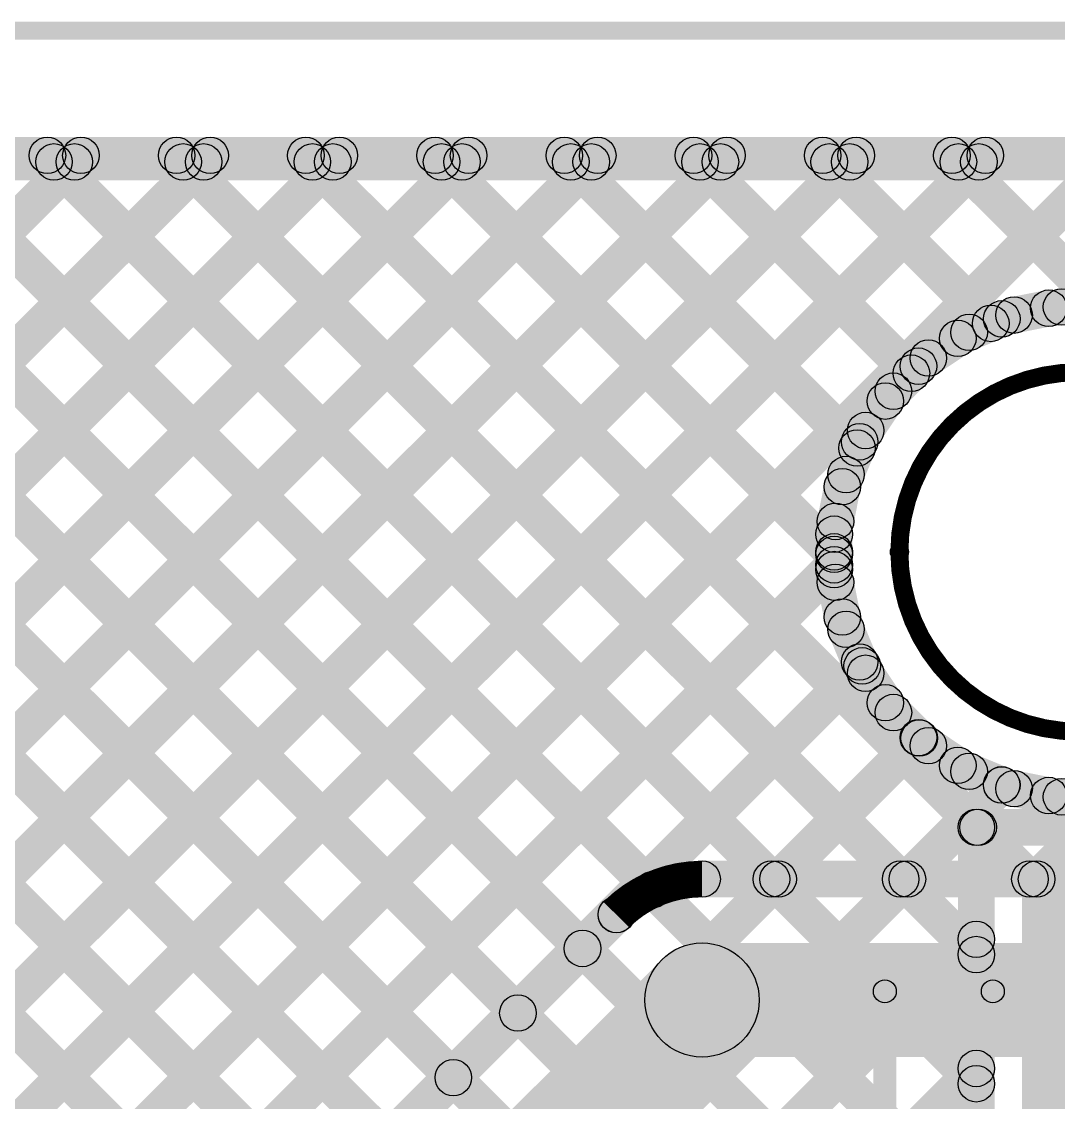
# Model space of a CAD drawing. Header units: millimetres. Extents: x 0 to 5.55, y 0 to 1.02.
# Drawn here: x 0.241 to 0.468, y 0.7876 to 1.0243 of the extents above; entities that cross this region are included whole.
import ezdxf

# ---------------------------------------------------------------- set-up
doc = ezdxf.new("R2010")
doc.units = ezdxf.units.MM
doc.header["$MEASUREMENT"] = 0
for name, color, linetype in [('BottomLayer', 5, 'Continuous'), ('BottomOverlay', 54, 'Continuous'), ('BottomPaste', 16, 'Continuous'), ('BottomSolder', 6, 'Continuous'), ('Mechanical2', 216, 'Continuous'), ('MultiLayer', 9, 'Continuous'), ('TopLayer', 1, 'Continuous')]:
    doc.layers.add(name, color=color, linetype=linetype)

# ---------------------------------------------------------------- blocks, each defined once
blk = doc.blocks.new('B8B_ZR_SM4_TF_LF__SN__B_43')
at = {"layer": 'BottomLayer'}
blk.add_hatch(color=5, dxfattribs=at).paths.add_polyline_path([(0.25787, 0.00098), (0.31693, 0.00098), (0.31693, -0.08957), (0.25787, -0.08957)])
at = {"layer": 'BottomOverlay'}
for points in [[(0.23, 0.0325), (0.23, 0.0375), (0.295, 0.0375), (0.295, 0.0325)], [(0.2925, 0.035), (0.2975, 0.035), (0.2975, 0.01136), (0.2925, 0.01136)]]:
    blk.add_hatch(color=54, dxfattribs=at).paths.add_polyline_path(points)
h = blk.add_hatch(color=54, dxfattribs=at)
edge = h.paths.add_edge_path()
edge.add_arc((0.295, 0.035), 0.0025, 0, 360)
h = blk.add_hatch(color=54, dxfattribs=at)
edge = h.paths.add_edge_path()
edge.add_arc((0.295, 0.035), 0.0025, 0, 360)
h = blk.add_hatch(color=54, dxfattribs=at)
edge = h.paths.add_edge_path()
edge.add_arc((0.295, 0.01136), 0.0025, 0, 360)
at = {"layer": 'BottomPaste'}
blk.add_hatch(color=16, dxfattribs=at).paths.add_polyline_path([(0.25787, 0.00098), (0.31693, 0.00098), (0.31693, -0.08957), (0.25787, -0.08957)])
at = {"layer": 'BottomSolder'}
blk.add_hatch(color=6, dxfattribs=at).paths.add_polyline_path([(0.25387, 0.00498), (0.32093, 0.00498), (0.32093, -0.09357), (0.25387, -0.09357)])
at = {"layer": 'BottomOverlay'}
for centre in [(0.295, 0.035), (0.295, 0.035), (0.295, 0.01136)]:
    blk.add_circle(centre, 0.0025, dxfattribs=at)

msp = doc.modelspace()

# ---------------------------------------------------------------- hatches: boundary and pattern name
at = {"layer": 'BottomLayer'}
for points in [[(0.054, 0.991), (0.054, 0.999), (5.502, 0.999), (5.502, 0.991)], [(0.05683, 0.79215), (0.05117, 0.7978), (0.2512, 0.99783), (0.25685, 0.99217)], [(0.05683, 0.76386), (0.05117, 0.76952), (0.27948, 0.99783), (0.28514, 0.99217)], [(0.05683, 0.65073), (0.05117, 0.65638), (0.39262, 0.99783), (0.39827, 0.99217)], [(0.05683, 0.67901), (0.05117, 0.68467), (0.36433, 0.99783), (0.36999, 0.99217)], [(0.05683, 0.59416), (0.05117, 0.59981), (0.44919, 0.99783), (0.45484, 0.99217)], [(0.05683, 0.62244), (0.05117, 0.6281), (0.4209, 0.99783), (0.42656, 0.99217)], [(0.05683, 0.73558), (0.05117, 0.74124), (0.30776, 0.99783), (0.31342, 0.99217)], [(0.05683, 0.70729), (0.05117, 0.71295), (0.33605, 0.99783), (0.34171, 0.99217)], [(0.07415, 0.99217), (0.07981, 0.99783), (0.3308, 0.74684), (0.32514, 0.74119)], [(0.10244, 0.99217), (0.1081, 0.99783), (0.35172, 0.7542), (0.34607, 0.74854)], [(0.13072, 0.99217), (0.13638, 0.99783), (0.38001, 0.7542), (0.37435, 0.74854)], [(0.15857, 0.66761), (0.15291, 0.67327), (0.47747, 0.99783), (0.48313, 0.99217)], [(0.15901, 0.99217), (0.16466, 0.99783), (0.40829, 0.7542), (0.40264, 0.74854)], [(0.18729, 0.99217), (0.19295, 0.99783), (0.43658, 0.7542), (0.43092, 0.74854)], [(0.21558, 0.99217), (0.22123, 0.99783), (0.45284, 0.76622), (0.44719, 0.76056)], [(0.24386, 0.99217), (0.24952, 0.99783), (0.45284, 0.7945), (0.44719, 0.78884)], [(0.27214, 0.99217), (0.2778, 0.99783), (0.45284, 0.82279), (0.44719, 0.81713)], [(0.30043, 0.99217), (0.30609, 0.99783), (0.45326, 0.85066), (0.4476, 0.845)], [(0.32871, 0.99217), (0.33437, 0.99783), (0.42174, 0.91046), (0.41608, 0.9048)], [(0.357, 0.99217), (0.36265, 0.99783), (0.42674, 0.93374), (0.42109, 0.92808)], [(0.38528, 0.99217), (0.39094, 0.99783), (0.43865, 0.95012), (0.43299, 0.94446)], [(0.41357, 0.99217), (0.41922, 0.99783), (0.45602, 0.96103), (0.45036, 0.95537)], [(0.44185, 0.99217), (0.44751, 0.99783), (0.48098, 0.96436), (0.47532, 0.9587)], [(0.05117, 0.98687), (0.05683, 0.99253), (0.3308, 0.71856), (0.32514, 0.7129)], [(0.45907, 0.95609), (0.45751, 0.96394), (0.46511, 0.96545), (0.46667, 0.95761)], [(0.44998, 0.95254), (0.44691, 0.95993), (0.45408, 0.9629), (0.45714, 0.95551)], [(0.44175, 0.94728), (0.43731, 0.95393), (0.44376, 0.95824), (0.4482, 0.95159)], [(0.43471, 0.94052), (0.42905, 0.94618), (0.43454, 0.95166), (0.44019, 0.946)], [(0.42912, 0.93252), (0.42247, 0.93696), (0.42678, 0.94341), (0.43343, 0.93896)], [(0.42521, 0.92357), (0.41782, 0.92664), (0.42078, 0.9338), (0.42818, 0.93074)], [(0.42311, 0.91404), (0.41526, 0.9156), (0.41678, 0.92321), (0.42462, 0.92165)], [(0.42291, 0.90816), (0.41491, 0.90816), (0.41491, 0.91204), (0.42291, 0.91204)], [(0.18098, 0.66174), (0.17532, 0.6674), (0.41608, 0.90816), (0.42174, 0.9025)], [(0.42291, 0.90428), (0.41491, 0.90428), (0.41491, 0.90816), (0.42291, 0.90816)], [(0.41526, 0.90072), (0.42311, 0.90228), (0.42462, 0.89467), (0.41678, 0.89311)], [(0.41782, 0.88968), (0.42521, 0.89274), (0.42818, 0.88558), (0.42078, 0.88252)], [(0.19192, 0.64439), (0.18626, 0.65005), (0.42223, 0.88602), (0.42788, 0.88036)], [(0.42247, 0.87936), (0.42912, 0.8838), (0.43343, 0.87735), (0.42678, 0.87291)], [(0.42905, 0.87014), (0.43471, 0.8758), (0.44019, 0.87031), (0.43454, 0.86466)], [(0.18683, 0.61102), (0.18117, 0.61668), (0.4347, 0.87021), (0.44036, 0.86455)], [(0.43731, 0.86238), (0.44175, 0.86904), (0.4482, 0.86473), (0.44376, 0.85807)], [(0.44691, 0.85639), (0.44998, 0.86378), (0.45714, 0.86081), (0.45408, 0.85342)], [(0.35263, 0.74854), (0.34698, 0.7542), (0.45274, 0.85996), (0.4584, 0.8543)], [(0.45751, 0.85238), (0.45907, 0.86022), (0.46667, 0.85871), (0.46511, 0.85087)], [(0.45002, 0.84383), (0.45002, 0.85183), (0.56857, 0.85183), (0.56857, 0.84383)], [(0.45402, 0.76077), (0.44602, 0.76077), (0.44602, 0.84783), (0.45402, 0.84783)], [(0.38092, 0.74854), (0.37526, 0.7542), (0.44719, 0.82612), (0.45284, 0.82047)], [(0.4092, 0.74854), (0.40355, 0.7542), (0.44719, 0.79784), (0.45284, 0.79218)]]:
    msp.add_hatch(color=5, dxfattribs=at).paths.add_polyline_path(points)
h = msp.add_hatch(color=5, dxfattribs=at)
edge = h.paths.add_edge_path()
edge.add_arc((0.24669, 0.995), 0.004, 0, 360)
h = msp.add_hatch(color=5, dxfattribs=at)
edge = h.paths.add_edge_path()
edge.add_arc((0.25402, 0.995), 0.004, 0, 360)
h = msp.add_hatch(color=5, dxfattribs=at)
edge = h.paths.add_edge_path()
edge.add_arc((0.27497, 0.995), 0.004, 0, 360)
h = msp.add_hatch(color=5, dxfattribs=at)
edge = h.paths.add_edge_path()
edge.add_arc((0.28231, 0.995), 0.004, 0, 360)
h = msp.add_hatch(color=5, dxfattribs=at)
edge = h.paths.add_edge_path()
edge.add_arc((0.30326, 0.995), 0.004, 0, 360)
h = msp.add_hatch(color=5, dxfattribs=at)
edge = h.paths.add_edge_path()
edge.add_arc((0.31059, 0.995), 0.004, 0, 360)
h = msp.add_hatch(color=5, dxfattribs=at)
edge = h.paths.add_edge_path()
edge.add_arc((0.33154, 0.995), 0.004, 0, 360)
h = msp.add_hatch(color=5, dxfattribs=at)
edge = h.paths.add_edge_path()
edge.add_arc((0.33888, 0.995), 0.004, 0, 360)
h = msp.add_hatch(color=5, dxfattribs=at)
edge = h.paths.add_edge_path()
edge.add_arc((0.35983, 0.995), 0.004, 0, 360)
h = msp.add_hatch(color=5, dxfattribs=at)
edge = h.paths.add_edge_path()
edge.add_arc((0.36716, 0.995), 0.004, 0, 360)
h = msp.add_hatch(color=5, dxfattribs=at)
edge = h.paths.add_edge_path()
edge.add_arc((0.38811, 0.995), 0.004, 0, 360)
h = msp.add_hatch(color=5, dxfattribs=at)
edge = h.paths.add_edge_path()
edge.add_arc((0.39545, 0.995), 0.004, 0, 360)
h = msp.add_hatch(color=5, dxfattribs=at)
edge = h.paths.add_edge_path()
edge.add_arc((0.41639, 0.995), 0.004, 0, 360)
h = msp.add_hatch(color=5, dxfattribs=at)
edge = h.paths.add_edge_path()
edge.add_arc((0.42373, 0.995), 0.004, 0, 360)
h = msp.add_hatch(color=5, dxfattribs=at)
edge = h.paths.add_edge_path()
edge.add_arc((0.44468, 0.995), 0.004, 0, 360)
h = msp.add_hatch(color=5, dxfattribs=at)
edge = h.paths.add_edge_path()
edge.add_arc((0.45201, 0.995), 0.004, 0, 360)
h = msp.add_hatch(color=5, dxfattribs=at)
edge = h.paths.add_edge_path()
edge.add_arc((0.46868, 0.9618), 0.004, 0, 360)
h = msp.add_hatch(color=5, dxfattribs=at)
edge = h.paths.add_edge_path()
edge.add_arc((0.45829, 0.96002), 0.004, 0, 360)
h = msp.add_hatch(color=5, dxfattribs=at)
edge = h.paths.add_edge_path()
edge.add_arc((0.46589, 0.96153), 0.004, 0, 360)
h = msp.add_hatch(color=5, dxfattribs=at)
edge = h.paths.add_edge_path()
edge.add_arc((0.45319, 0.9582), 0.004, 0, 360)
h = msp.add_hatch(color=5, dxfattribs=at)
edge = h.paths.add_edge_path()
edge.add_arc((0.45561, 0.9592), 0.004, 0, 360)
h = msp.add_hatch(color=5, dxfattribs=at)
edge = h.paths.add_edge_path()
edge.add_arc((0.44598, 0.95492), 0.004, 0, 360)
h = msp.add_hatch(color=5, dxfattribs=at)
edge = h.paths.add_edge_path()
edge.add_arc((0.44845, 0.95624), 0.004, 0, 360)
h = msp.add_hatch(color=5, dxfattribs=at)
edge = h.paths.add_edge_path()
edge.add_arc((0.43953, 0.95061), 0.004, 0, 360)
h = msp.add_hatch(color=5, dxfattribs=at)
edge = h.paths.add_edge_path()
edge.add_arc((0.43737, 0.94883), 0.004, 0, 360)
h = msp.add_hatch(color=5, dxfattribs=at)
edge = h.paths.add_edge_path()
edge.add_arc((0.43582, 0.94729), 0.004, 0, 360)
h = msp.add_hatch(color=5, dxfattribs=at)
edge = h.paths.add_edge_path()
edge.add_arc((0.43188, 0.94335), 0.004, 0, 360)
h = msp.add_hatch(color=5, dxfattribs=at)
edge = h.paths.add_edge_path()
edge.add_arc((0.43011, 0.94119), 0.004, 0, 360)
h = msp.add_hatch(color=5, dxfattribs=at)
edge = h.paths.add_edge_path()
edge.add_arc((0.4258, 0.93474), 0.004, 0, 360)
h = msp.add_hatch(color=5, dxfattribs=at)
edge = h.paths.add_edge_path()
edge.add_arc((0.42448, 0.93227), 0.004, 0, 360)
h = msp.add_hatch(color=5, dxfattribs=at)
edge = h.paths.add_edge_path()
edge.add_arc((0.42392, 0.93091), 0.004, 0, 360)
h = msp.add_hatch(color=5, dxfattribs=at)
edge = h.paths.add_edge_path()
edge.add_arc((0.42151, 0.9251), 0.004, 0, 360)
h = msp.add_hatch(color=5, dxfattribs=at)
edge = h.paths.add_edge_path()
edge.add_arc((0.4207, 0.92243), 0.004, 0, 360)
h = msp.add_hatch(color=5, dxfattribs=at)
edge = h.paths.add_edge_path()
edge.add_arc((0.41919, 0.91482), 0.004, 0, 360)
h = msp.add_hatch(color=5, dxfattribs=at)
edge = h.paths.add_edge_path()
edge.add_arc((0.41891, 0.91204), 0.004, 0, 360)
h = msp.add_hatch(color=5, dxfattribs=at)
edge = h.paths.add_edge_path()
edge.add_arc((0.41891, 0.90816), 0.004, 0, 360)
h = msp.add_hatch(color=5, dxfattribs=at)
edge = h.paths.add_edge_path()
edge.add_arc((0.41891, 0.90816), 0.004, 0, 360)
h = msp.add_hatch(color=5, dxfattribs=at)
edge = h.paths.add_edge_path()
edge.add_arc((0.41891, 0.90763), 0.004, 0, 360)
h = msp.add_hatch(color=5, dxfattribs=at)
edge = h.paths.add_edge_path()
edge.add_arc((0.41891, 0.90533), 0.004, 0, 360)
h = msp.add_hatch(color=5, dxfattribs=at)
edge = h.paths.add_edge_path()
edge.add_arc((0.41891, 0.90428), 0.004, 0, 360)
h = msp.add_hatch(color=5, dxfattribs=at)
edge = h.paths.add_edge_path()
edge.add_arc((0.41919, 0.9015), 0.004, 0, 360)
h = msp.add_hatch(color=5, dxfattribs=at)
edge = h.paths.add_edge_path()
edge.add_arc((0.4207, 0.89389), 0.004, 0, 360)
h = msp.add_hatch(color=5, dxfattribs=at)
edge = h.paths.add_edge_path()
edge.add_arc((0.42151, 0.89121), 0.004, 0, 360)
h = msp.add_hatch(color=5, dxfattribs=at)
edge = h.paths.add_edge_path()
edge.add_arc((0.42448, 0.88405), 0.004, 0, 360)
h = msp.add_hatch(color=5, dxfattribs=at)
edge = h.paths.add_edge_path()
edge.add_arc((0.42505, 0.88319), 0.004, 0, 360)
h = msp.add_hatch(color=5, dxfattribs=at)
edge = h.paths.add_edge_path()
edge.add_arc((0.4258, 0.88158), 0.004, 0, 360)
h = msp.add_hatch(color=5, dxfattribs=at)
edge = h.paths.add_edge_path()
edge.add_arc((0.43011, 0.87513), 0.004, 0, 360)
h = msp.add_hatch(color=5, dxfattribs=at)
edge = h.paths.add_edge_path()
edge.add_arc((0.43188, 0.87297), 0.004, 0, 360)
h = msp.add_hatch(color=5, dxfattribs=at)
edge = h.paths.add_edge_path()
edge.add_arc((0.43737, 0.86748), 0.004, 0, 360)
h = msp.add_hatch(color=5, dxfattribs=at)
edge = h.paths.add_edge_path()
edge.add_arc((0.43753, 0.86738), 0.004, 0, 360)
h = msp.add_hatch(color=5, dxfattribs=at)
edge = h.paths.add_edge_path()
edge.add_arc((0.43953, 0.86571), 0.004, 0, 360)
h = msp.add_hatch(color=5, dxfattribs=at)
edge = h.paths.add_edge_path()
edge.add_arc((0.44598, 0.8614), 0.004, 0, 360)
h = msp.add_hatch(color=5, dxfattribs=at)
edge = h.paths.add_edge_path()
edge.add_arc((0.44845, 0.86008), 0.004, 0, 360)
h = msp.add_hatch(color=5, dxfattribs=at)
edge = h.paths.add_edge_path()
edge.add_arc((0.45557, 0.85713), 0.004, 0, 360)
h = msp.add_hatch(color=5, dxfattribs=at)
edge = h.paths.add_edge_path()
edge.add_arc((0.45561, 0.85711), 0.004, 0, 360)
h = msp.add_hatch(color=5, dxfattribs=at)
edge = h.paths.add_edge_path()
edge.add_arc((0.45829, 0.8563), 0.004, 0, 360)
h = msp.add_hatch(color=5, dxfattribs=at)
edge = h.paths.add_edge_path()
edge.add_arc((0.46589, 0.85479), 0.004, 0, 360)
h = msp.add_hatch(color=5, dxfattribs=at)
edge = h.paths.add_edge_path()
edge.add_arc((0.46868, 0.85451), 0.004, 0, 360)
h = msp.add_hatch(color=5, dxfattribs=at)
edge = h.paths.add_edge_path()
edge.add_arc((0.45002, 0.84783), 0.004, 0, 360)
h = msp.add_hatch(color=5, dxfattribs=at)
edge = h.paths.add_edge_path()
edge.add_arc((0.45002, 0.84783), 0.004, 0, 360)
h = msp.add_hatch(color=5, dxfattribs=at)
edge = h.paths.add_edge_path()
edge.add_arc((0.45043, 0.84783), 0.004, 0, 360)
h = msp.add_hatch(color=5, dxfattribs=at)
edge = h.paths.add_edge_path()
edge.add_arc((0.45002, 0.8233), 0.004, 0, 360)
h = msp.add_hatch(color=5, dxfattribs=at)
edge = h.paths.add_edge_path()
edge.add_arc((0.45002, 0.81996), 0.004, 0, 360)
h = msp.add_hatch(color=5, dxfattribs=at)
edge = h.paths.add_edge_path()
edge.add_arc((0.45002, 0.79501), 0.004, 0, 360)
h = msp.add_hatch(color=5, dxfattribs=at)
edge = h.paths.add_edge_path()
edge.add_arc((0.45002, 0.79167), 0.004, 0, 360)
at = {"layer": 'Mechanical2'}
msp.add_hatch(color=216, dxfattribs=at).paths.add_polyline_path([(0.00012, 1.02036), (0.00012, 1.0243), (5.5513, 1.0243), (5.5513, 1.02036)])
h = msp.add_hatch(color=216, dxfattribs=at)
edge = h.paths.add_edge_path()
edge.add_arc((0.43319, 0.90816), 0.00197, 0, 360)
at = {"layer": 'TopLayer'}
for points in [[(0.055, 0.98957), (0.055, 0.99757), (5.503, 0.99757), (5.503, 0.98957)], [(0.05783, 0.65173), (0.05217, 0.65738), (0.39118, 0.9964), (0.39684, 0.99074)], [(0.05783, 0.59516), (0.05217, 0.60081), (0.44775, 0.9964), (0.45341, 0.99074)], [(0.05783, 0.62344), (0.05217, 0.6291), (0.41947, 0.9964), (0.42513, 0.99074)], [(0.05783, 0.68001), (0.05217, 0.68567), (0.3629, 0.9964), (0.36856, 0.99074)], [(0.05783, 0.76486), (0.05217, 0.77052), (0.27805, 0.9964), (0.2837, 0.99074)], [(0.05783, 0.79315), (0.05217, 0.7988), (0.24976, 0.9964), (0.25542, 0.99074)], [(0.05783, 0.70829), (0.05217, 0.71395), (0.33462, 0.9964), (0.34027, 0.99074)], [(0.05783, 0.73658), (0.05217, 0.74224), (0.30633, 0.9964), (0.31199, 0.99074)], [(0.07559, 0.99074), (0.08124, 0.9964), (0.31008, 0.76756), (0.30442, 0.7619)], [(0.10387, 0.99074), (0.10953, 0.9964), (0.32422, 0.7817), (0.31857, 0.77604)], [(0.13215, 0.99074), (0.13781, 0.9964), (0.33837, 0.79584), (0.33271, 0.79019)], [(0.15857, 0.66761), (0.15291, 0.67327), (0.47604, 0.9964), (0.48169, 0.99074)], [(0.16044, 0.99074), (0.1661, 0.9964), (0.35251, 0.80998), (0.34685, 0.80433)], [(0.18872, 0.99074), (0.19438, 0.9964), (0.36665, 0.82413), (0.36099, 0.81847)], [(0.21701, 0.99074), (0.22266, 0.9964), (0.38203, 0.83703), (0.37637, 0.83137)], [(0.24529, 0.99074), (0.25095, 0.9964), (0.40802, 0.83933), (0.40236, 0.83367)], [(0.27358, 0.99074), (0.27923, 0.9964), (0.4363, 0.83933), (0.43064, 0.83367)], [(0.30186, 0.99074), (0.30752, 0.9964), (0.46459, 0.83933), (0.45893, 0.83367)], [(0.33014, 0.99074), (0.3358, 0.9964), (0.42174, 0.91046), (0.41608, 0.9048)], [(0.35843, 0.99074), (0.36409, 0.9964), (0.42674, 0.93374), (0.42109, 0.92808)], [(0.38671, 0.99074), (0.39237, 0.9964), (0.43865, 0.95012), (0.43299, 0.94446)], [(0.415, 0.99074), (0.42065, 0.9964), (0.45602, 0.96103), (0.45036, 0.95537)], [(0.44328, 0.99074), (0.44894, 0.9964), (0.48098, 0.96436), (0.47532, 0.9587)], [(0.05217, 0.98587), (0.05783, 0.99153), (0.29594, 0.75342), (0.29028, 0.74776)], [(0.45907, 0.95609), (0.45751, 0.96394), (0.46511, 0.96545), (0.46667, 0.95761)], [(0.44998, 0.95254), (0.44691, 0.95993), (0.45408, 0.9629), (0.45714, 0.95551)], [(0.44175, 0.94728), (0.43731, 0.95393), (0.44376, 0.95824), (0.4482, 0.95159)], [(0.43471, 0.94052), (0.42905, 0.94618), (0.43454, 0.95166), (0.44019, 0.946)], [(0.42912, 0.93252), (0.42247, 0.93696), (0.42678, 0.94341), (0.43343, 0.93896)], [(0.42521, 0.92357), (0.41782, 0.92664), (0.42078, 0.9338), (0.42818, 0.93074)], [(0.42311, 0.91404), (0.41526, 0.9156), (0.41678, 0.92321), (0.42462, 0.92165)], [(0.42291, 0.90816), (0.41491, 0.90816), (0.41491, 0.91204), (0.42291, 0.91204)], [(0.18098, 0.66174), (0.17532, 0.6674), (0.41608, 0.90816), (0.42174, 0.9025)], [(0.42291, 0.90428), (0.41491, 0.90428), (0.41491, 0.90816), (0.42291, 0.90816)], [(0.41526, 0.90072), (0.42311, 0.90228), (0.42462, 0.89467), (0.41678, 0.89311)], [(0.41782, 0.88968), (0.42521, 0.89274), (0.42818, 0.88558), (0.42078, 0.88252)], [(0.19192, 0.64439), (0.18626, 0.65005), (0.42223, 0.88602), (0.42788, 0.88036)], [(0.42247, 0.87936), (0.42912, 0.8838), (0.43343, 0.87735), (0.42678, 0.87291)], [(0.42905, 0.87014), (0.43471, 0.8758), (0.44019, 0.87031), (0.43454, 0.86466)], [(0.40948, 0.83367), (0.40382, 0.83933), (0.4347, 0.87021), (0.44036, 0.86455)], [(0.43731, 0.86238), (0.44175, 0.86904), (0.4482, 0.86473), (0.44376, 0.85807)], [(0.44691, 0.85639), (0.44998, 0.86378), (0.45714, 0.86081), (0.45408, 0.85342)], [(0.43776, 0.83367), (0.43211, 0.83933), (0.45274, 0.85996), (0.4584, 0.8543)], [(0.45751, 0.85238), (0.45907, 0.86022), (0.46667, 0.85871), (0.46511, 0.85087)], [(0.46605, 0.83367), (0.46039, 0.83933), (0.47925, 0.85819), (0.48491, 0.85253)], [(0.39, 0.8325), (0.39, 0.8405), (0.636, 0.8405), (0.636, 0.8325)], [(0.20712, 0.65894), (0.20147, 0.6646), (0.3684, 0.83153), (0.37406, 0.82588)], [(0.39, 0.7975), (0.39, 0.8225), (0.636, 0.8225), (0.636, 0.7975)], [(0.23184, 0.63416), (0.21416, 0.65184), (0.38116, 0.81884), (0.39884, 0.80116)]]:
    msp.add_hatch(color=1, dxfattribs=at).paths.add_polyline_path(points)
h = msp.add_hatch(color=1, dxfattribs=at)
edge = h.paths.add_edge_path()
edge.add_arc((0.24812, 0.99357), 0.004, 0, 360)
h = msp.add_hatch(color=1, dxfattribs=at)
edge = h.paths.add_edge_path()
edge.add_arc((0.25259, 0.99357), 0.004, 0, 360)
h = msp.add_hatch(color=1, dxfattribs=at)
edge = h.paths.add_edge_path()
edge.add_arc((0.2764, 0.99357), 0.004, 0, 360)
h = msp.add_hatch(color=1, dxfattribs=at)
edge = h.paths.add_edge_path()
edge.add_arc((0.28088, 0.99357), 0.004, 0, 360)
h = msp.add_hatch(color=1, dxfattribs=at)
edge = h.paths.add_edge_path()
edge.add_arc((0.30469, 0.99357), 0.004, 0, 360)
h = msp.add_hatch(color=1, dxfattribs=at)
edge = h.paths.add_edge_path()
edge.add_arc((0.30916, 0.99357), 0.004, 0, 360)
h = msp.add_hatch(color=1, dxfattribs=at)
edge = h.paths.add_edge_path()
edge.add_arc((0.33297, 0.99357), 0.004, 0, 360)
h = msp.add_hatch(color=1, dxfattribs=at)
edge = h.paths.add_edge_path()
edge.add_arc((0.33744, 0.99357), 0.004, 0, 360)
h = msp.add_hatch(color=1, dxfattribs=at)
edge = h.paths.add_edge_path()
edge.add_arc((0.36126, 0.99357), 0.004, 0, 360)
h = msp.add_hatch(color=1, dxfattribs=at)
edge = h.paths.add_edge_path()
edge.add_arc((0.36573, 0.99357), 0.004, 0, 360)
h = msp.add_hatch(color=1, dxfattribs=at)
edge = h.paths.add_edge_path()
edge.add_arc((0.38954, 0.99357), 0.004, 0, 360)
h = msp.add_hatch(color=1, dxfattribs=at)
edge = h.paths.add_edge_path()
edge.add_arc((0.39401, 0.99357), 0.004, 0, 360)
h = msp.add_hatch(color=1, dxfattribs=at)
edge = h.paths.add_edge_path()
edge.add_arc((0.41783, 0.99357), 0.004, 0, 360)
h = msp.add_hatch(color=1, dxfattribs=at)
edge = h.paths.add_edge_path()
edge.add_arc((0.4223, 0.99357), 0.004, 0, 360)
h = msp.add_hatch(color=1, dxfattribs=at)
edge = h.paths.add_edge_path()
edge.add_arc((0.44611, 0.99357), 0.004, 0, 360)
h = msp.add_hatch(color=1, dxfattribs=at)
edge = h.paths.add_edge_path()
edge.add_arc((0.45058, 0.99357), 0.004, 0, 360)
h = msp.add_hatch(color=1, dxfattribs=at)
edge = h.paths.add_edge_path()
edge.add_arc((0.46868, 0.9618), 0.004, 0, 360)
h = msp.add_hatch(color=1, dxfattribs=at)
edge = h.paths.add_edge_path()
edge.add_arc((0.45829, 0.96002), 0.004, 0, 360)
h = msp.add_hatch(color=1, dxfattribs=at)
edge = h.paths.add_edge_path()
edge.add_arc((0.46589, 0.96153), 0.004, 0, 360)
h = msp.add_hatch(color=1, dxfattribs=at)
edge = h.paths.add_edge_path()
edge.add_arc((0.45319, 0.9582), 0.004, 0, 360)
h = msp.add_hatch(color=1, dxfattribs=at)
edge = h.paths.add_edge_path()
edge.add_arc((0.45561, 0.9592), 0.004, 0, 360)
h = msp.add_hatch(color=1, dxfattribs=at)
edge = h.paths.add_edge_path()
edge.add_arc((0.44598, 0.95492), 0.004, 0, 360)
h = msp.add_hatch(color=1, dxfattribs=at)
edge = h.paths.add_edge_path()
edge.add_arc((0.44845, 0.95624), 0.004, 0, 360)
h = msp.add_hatch(color=1, dxfattribs=at)
edge = h.paths.add_edge_path()
edge.add_arc((0.43953, 0.95061), 0.004, 0, 360)
h = msp.add_hatch(color=1, dxfattribs=at)
edge = h.paths.add_edge_path()
edge.add_arc((0.43737, 0.94883), 0.004, 0, 360)
h = msp.add_hatch(color=1, dxfattribs=at)
edge = h.paths.add_edge_path()
edge.add_arc((0.43582, 0.94729), 0.004, 0, 360)
h = msp.add_hatch(color=1, dxfattribs=at)
edge = h.paths.add_edge_path()
edge.add_arc((0.43188, 0.94335), 0.004, 0, 360)
h = msp.add_hatch(color=1, dxfattribs=at)
edge = h.paths.add_edge_path()
edge.add_arc((0.43011, 0.94119), 0.004, 0, 360)
h = msp.add_hatch(color=1, dxfattribs=at)
edge = h.paths.add_edge_path()
edge.add_arc((0.4258, 0.93474), 0.004, 0, 360)
h = msp.add_hatch(color=1, dxfattribs=at)
edge = h.paths.add_edge_path()
edge.add_arc((0.42448, 0.93227), 0.004, 0, 360)
h = msp.add_hatch(color=1, dxfattribs=at)
edge = h.paths.add_edge_path()
edge.add_arc((0.42392, 0.93091), 0.004, 0, 360)
h = msp.add_hatch(color=1, dxfattribs=at)
edge = h.paths.add_edge_path()
edge.add_arc((0.42151, 0.9251), 0.004, 0, 360)
h = msp.add_hatch(color=1, dxfattribs=at)
edge = h.paths.add_edge_path()
edge.add_arc((0.4207, 0.92243), 0.004, 0, 360)
h = msp.add_hatch(color=1, dxfattribs=at)
edge = h.paths.add_edge_path()
edge.add_arc((0.41919, 0.91482), 0.004, 0, 360)
h = msp.add_hatch(color=1, dxfattribs=at)
edge = h.paths.add_edge_path()
edge.add_arc((0.41891, 0.91204), 0.004, 0, 360)
h = msp.add_hatch(color=1, dxfattribs=at)
edge = h.paths.add_edge_path()
edge.add_arc((0.41891, 0.90816), 0.004, 0, 360)
h = msp.add_hatch(color=1, dxfattribs=at)
edge = h.paths.add_edge_path()
edge.add_arc((0.41891, 0.90816), 0.004, 0, 360)
h = msp.add_hatch(color=1, dxfattribs=at)
edge = h.paths.add_edge_path()
edge.add_arc((0.41891, 0.90763), 0.004, 0, 360)
h = msp.add_hatch(color=1, dxfattribs=at)
edge = h.paths.add_edge_path()
edge.add_arc((0.41891, 0.90533), 0.004, 0, 360)
h = msp.add_hatch(color=1, dxfattribs=at)
edge = h.paths.add_edge_path()
edge.add_arc((0.41891, 0.90428), 0.004, 0, 360)
h = msp.add_hatch(color=1, dxfattribs=at)
edge = h.paths.add_edge_path()
edge.add_arc((0.41919, 0.9015), 0.004, 0, 360)
h = msp.add_hatch(color=1, dxfattribs=at)
edge = h.paths.add_edge_path()
edge.add_arc((0.4207, 0.89389), 0.004, 0, 360)
h = msp.add_hatch(color=1, dxfattribs=at)
edge = h.paths.add_edge_path()
edge.add_arc((0.42151, 0.89121), 0.004, 0, 360)
h = msp.add_hatch(color=1, dxfattribs=at)
edge = h.paths.add_edge_path()
edge.add_arc((0.42448, 0.88405), 0.004, 0, 360)
h = msp.add_hatch(color=1, dxfattribs=at)
edge = h.paths.add_edge_path()
edge.add_arc((0.42505, 0.88319), 0.004, 0, 360)
h = msp.add_hatch(color=1, dxfattribs=at)
edge = h.paths.add_edge_path()
edge.add_arc((0.4258, 0.88158), 0.004, 0, 360)
h = msp.add_hatch(color=1, dxfattribs=at)
edge = h.paths.add_edge_path()
edge.add_arc((0.43011, 0.87513), 0.004, 0, 360)
h = msp.add_hatch(color=1, dxfattribs=at)
edge = h.paths.add_edge_path()
edge.add_arc((0.43188, 0.87297), 0.004, 0, 360)
h = msp.add_hatch(color=1, dxfattribs=at)
edge = h.paths.add_edge_path()
edge.add_arc((0.43737, 0.86748), 0.004, 0, 360)
h = msp.add_hatch(color=1, dxfattribs=at)
edge = h.paths.add_edge_path()
edge.add_arc((0.43753, 0.86738), 0.004, 0, 360)
h = msp.add_hatch(color=1, dxfattribs=at)
edge = h.paths.add_edge_path()
edge.add_arc((0.43953, 0.86571), 0.004, 0, 360)
h = msp.add_hatch(color=1, dxfattribs=at)
edge = h.paths.add_edge_path()
edge.add_arc((0.44598, 0.8614), 0.004, 0, 360)
h = msp.add_hatch(color=1, dxfattribs=at)
edge = h.paths.add_edge_path()
edge.add_arc((0.44845, 0.86008), 0.004, 0, 360)
h = msp.add_hatch(color=1, dxfattribs=at)
edge = h.paths.add_edge_path()
edge.add_arc((0.45557, 0.85713), 0.004, 0, 360)
h = msp.add_hatch(color=1, dxfattribs=at)
edge = h.paths.add_edge_path()
edge.add_arc((0.45561, 0.85711), 0.004, 0, 360)
h = msp.add_hatch(color=1, dxfattribs=at)
edge = h.paths.add_edge_path()
edge.add_arc((0.45829, 0.8563), 0.004, 0, 360)
h = msp.add_hatch(color=1, dxfattribs=at)
edge = h.paths.add_edge_path()
edge.add_arc((0.46589, 0.85479), 0.004, 0, 360)
h = msp.add_hatch(color=1, dxfattribs=at)
edge = h.paths.add_edge_path()
edge.add_arc((0.46868, 0.85451), 0.004, 0, 360)
h = msp.add_hatch(color=1, dxfattribs=at)
edge = h.paths.add_edge_path()
edge.add_arc((0.39, 0.8365), 0.004, 0, 360)
h = msp.add_hatch(color=1, dxfattribs=at)
edge = h.paths.add_edge_path()
edge.add_arc((0.39, 0.8365), 0.004, 0, 360)
h = msp.add_hatch(color=1, dxfattribs=at)
edge = h.paths.add_edge_path()
edge.add_arc((0.39, 0.8365), 0.004, 0, 360)
h = msp.add_hatch(color=1, dxfattribs=at)
edge = h.paths.add_edge_path()
edge.add_arc((0.40519, 0.8365), 0.004, 0, 360)
h = msp.add_hatch(color=1, dxfattribs=at)
edge = h.paths.add_edge_path()
edge.add_arc((0.40665, 0.8365), 0.004, 0, 360)
h = msp.add_hatch(color=1, dxfattribs=at)
edge = h.paths.add_edge_path()
edge.add_arc((0.43347, 0.8365), 0.004, 0, 360)
h = msp.add_hatch(color=1, dxfattribs=at)
edge = h.paths.add_edge_path()
edge.add_arc((0.43494, 0.8365), 0.004, 0, 360)
h = msp.add_hatch(color=1, dxfattribs=at)
edge = h.paths.add_edge_path()
edge.add_arc((0.46176, 0.8365), 0.004, 0, 360)
h = msp.add_hatch(color=1, dxfattribs=at)
edge = h.paths.add_edge_path()
edge.add_arc((0.46322, 0.8365), 0.004, 0, 360)
h = msp.add_hatch(color=1, dxfattribs=at)
edge = h.paths.add_edge_path()
edge.add_arc((0.3792, 0.8342), 0.004, 0, 360)
h = msp.add_hatch(color=1, dxfattribs=at)
edge = h.paths.add_edge_path()
edge.add_arc((0.37123, 0.8287), 0.004, 0, 360)
h = msp.add_hatch(color=1, dxfattribs=at)
edge = h.paths.add_edge_path()
edge.add_arc((0.37123, 0.8287), 0.004, 0, 360)
h = msp.add_hatch(color=1, dxfattribs=at)
edge = h.paths.add_edge_path()
edge.add_arc((0.37126, 0.82874), 0.004, 0, 360)
h = msp.add_hatch(color=1, dxfattribs=at)
edge = h.paths.add_edge_path()
edge.add_arc((0.36382, 0.8213), 0.004, 0, 360)
h = msp.add_hatch(color=1, dxfattribs=at)
edge = h.paths.add_edge_path()
edge.add_arc((0.39, 0.81), 0.0125, 0, 360)
h = msp.add_hatch(color=1, dxfattribs=at)
edge = h.paths.add_edge_path()
edge.add_arc((0.39, 0.81), 0.0125, 0, 360)
h = msp.add_hatch(color=1, dxfattribs=at)
edge = h.paths.add_edge_path()
edge.add_arc((0.34968, 0.80716), 0.004, 0, 360)
h = msp.add_hatch(color=1, dxfattribs=at)
edge = h.paths.add_edge_path()
edge.add_arc((0.33554, 0.79301), 0.004, 0, 360)

# ---------------------------------------------------------------- linework, layer by layer
at = {"layer": 'BottomLayer'}
for centre in [(0.24669, 0.995), (0.25402, 0.995), (0.27497, 0.995), (0.28231, 0.995), (0.30326, 0.995), (0.31059, 0.995), (0.33154, 0.995), (0.33888, 0.995), (0.35983, 0.995), (0.36716, 0.995), (0.38811, 0.995), (0.39545, 0.995), (0.41639, 0.995), (0.42373, 0.995), (0.44468, 0.995), (0.45201, 0.995), (0.46868, 0.9618), (0.45829, 0.96002), (0.46589, 0.96153), (0.45319, 0.9582), (0.45561, 0.9592), (0.44598, 0.95492), (0.44845, 0.95624), (0.43953, 0.95061), (0.43737, 0.94883), (0.43582, 0.94729), (0.43188, 0.94335), (0.43011, 0.94119), (0.4258, 0.93474), (0.42448, 0.93227), (0.42392, 0.93091), (0.42151, 0.9251), (0.4207, 0.92243), (0.41919, 0.91482), (0.41891, 0.91204), (0.41891, 0.90816), (0.41891, 0.90816), (0.41891, 0.90763), (0.41891, 0.90533), (0.41891, 0.90428), (0.41919, 0.9015), (0.4207, 0.89389), (0.42151, 0.89121), (0.42448, 0.88405), (0.42505, 0.88319), (0.4258, 0.88158), (0.43011, 0.87513), (0.43188, 0.87297), (0.43737, 0.86748), (0.43753, 0.86738), (0.43953, 0.86571), (0.44598, 0.8614), (0.44845, 0.86008), (0.45557, 0.85713), (0.45561, 0.85711), (0.45829, 0.8563), (0.46589, 0.85479), (0.46868, 0.85451), (0.45002, 0.84783), (0.45002, 0.84783), (0.45043, 0.84783), (0.45002, 0.8233), (0.45002, 0.81996), (0.45002, 0.79501), (0.45002, 0.79167)]:
    msp.add_circle(centre, 0.004, dxfattribs=at)
at = {"layer": 'Mechanical2', "const_width": 0.00394}
msp.add_lwpolyline([(0.51193, 0.90816, 1), (0.43319, 0.90816, 1)], format="xyb", close=True, dxfattribs=at)
at = {"layer": 'Mechanical2'}
msp.add_circle((0.43319, 0.90816), 0.00197, dxfattribs=at)
at = {"layer": 'MultiLayer'}
for p, q in [((0.46107, 0.94602), (0.46868, 0.94753)), ((0.45391, 0.94305), (0.46107, 0.94602)), ((0.44746, 0.93874), (0.45391, 0.94305)), ((0.44198, 0.93326), (0.44746, 0.93874)), ((0.43767, 0.92681), (0.44198, 0.93326)), ((0.4347, 0.91964), (0.43767, 0.92681)), ((0.43319, 0.91204), (0.4347, 0.91964)), ((0.43319, 0.90816), (0.43319, 0.91204)), ((0.43319, 0.90428), (0.43319, 0.90816)), ((0.4347, 0.89667), (0.43319, 0.90428)), ((0.43767, 0.88951), (0.4347, 0.89667)), ((0.44198, 0.88306), (0.43767, 0.88951)), ((0.44746, 0.87758), (0.44198, 0.88306)), ((0.45391, 0.87327), (0.44746, 0.87758)), ((0.46107, 0.8703), (0.45391, 0.87327)), ((0.46868, 0.86879), (0.46107, 0.8703))]:
    msp.add_line(p, q, dxfattribs=at)
at = {"layer": 'TopLayer', "const_width": 0.008}
for points in [[(0.37123, 0.8287, -0.199375), (0.39, 0.8365)], [(0.37126, 0.82874, -0.198912), (0.39, 0.8365)]]:
    msp.add_lwpolyline(points, format="xyb", dxfattribs=at)
at = {"layer": 'TopLayer'}
for centre, radius in [((0.24812, 0.99357), 0.004), ((0.25259, 0.99357), 0.004), ((0.2764, 0.99357), 0.004), ((0.28088, 0.99357), 0.004), ((0.30469, 0.99357), 0.004), ((0.30916, 0.99357), 0.004), ((0.33297, 0.99357), 0.004), ((0.33744, 0.99357), 0.004), ((0.36126, 0.99357), 0.004), ((0.36573, 0.99357), 0.004), ((0.38954, 0.99357), 0.004), ((0.39401, 0.99357), 0.004), ((0.41783, 0.99357), 0.004), ((0.4223, 0.99357), 0.004), ((0.44611, 0.99357), 0.004), ((0.45058, 0.99357), 0.004), ((0.46868, 0.9618), 0.004), ((0.45829, 0.96002), 0.004), ((0.46589, 0.96153), 0.004), ((0.45319, 0.9582), 0.004), ((0.45561, 0.9592), 0.004), ((0.44598, 0.95492), 0.004), ((0.44845, 0.95624), 0.004), ((0.43953, 0.95061), 0.004), ((0.43737, 0.94883), 0.004), ((0.43582, 0.94729), 0.004), ((0.43188, 0.94335), 0.004), ((0.43011, 0.94119), 0.004), ((0.4258, 0.93474), 0.004), ((0.42448, 0.93227), 0.004), ((0.42392, 0.93091), 0.004), ((0.42151, 0.9251), 0.004), ((0.4207, 0.92243), 0.004), ((0.41919, 0.91482), 0.004), ((0.41891, 0.91204), 0.004), ((0.41891, 0.90816), 0.004), ((0.41891, 0.90816), 0.004), ((0.41891, 0.90763), 0.004), ((0.41891, 0.90533), 0.004), ((0.41891, 0.90428), 0.004), ((0.41919, 0.9015), 0.004), ((0.4207, 0.89389), 0.004), ((0.42151, 0.89121), 0.004), ((0.42448, 0.88405), 0.004), ((0.42505, 0.88319), 0.004), ((0.4258, 0.88158), 0.004), ((0.43011, 0.87513), 0.004), ((0.43188, 0.87297), 0.004), ((0.43737, 0.86748), 0.004), ((0.43753, 0.86738), 0.004), ((0.43953, 0.86571), 0.004), ((0.44598, 0.8614), 0.004), ((0.44845, 0.86008), 0.004), ((0.45557, 0.85713), 0.004), ((0.45561, 0.85711), 0.004), ((0.45829, 0.8563), 0.004), ((0.46589, 0.85479), 0.004), ((0.46868, 0.85451), 0.004), ((0.39, 0.8365), 0.004), ((0.39, 0.8365), 0.004), ((0.39, 0.8365), 0.004), ((0.40519, 0.8365), 0.004), ((0.40665, 0.8365), 0.004), ((0.43347, 0.8365), 0.004), ((0.43494, 0.8365), 0.004), ((0.46176, 0.8365), 0.004), ((0.46322, 0.8365), 0.004), ((0.3792, 0.8342), 0.004), ((0.37123, 0.8287), 0.004), ((0.37123, 0.8287), 0.004), ((0.37126, 0.82874), 0.004), ((0.36382, 0.8213), 0.004), ((0.39, 0.81), 0.0125), ((0.39, 0.81), 0.0125), ((0.34968, 0.80716), 0.004), ((0.33554, 0.79301), 0.004)]:
    msp.add_circle(centre, radius, dxfattribs=at)

# ---------------------------------------------------------------- block references
at = {"rotation": 90}
msp.add_blockref('B8B_ZR_SM4_TF_LF__SN__B_43', (0.465, 0.5169), dxfattribs=at)

doc.saveas('drawing.dxf')
